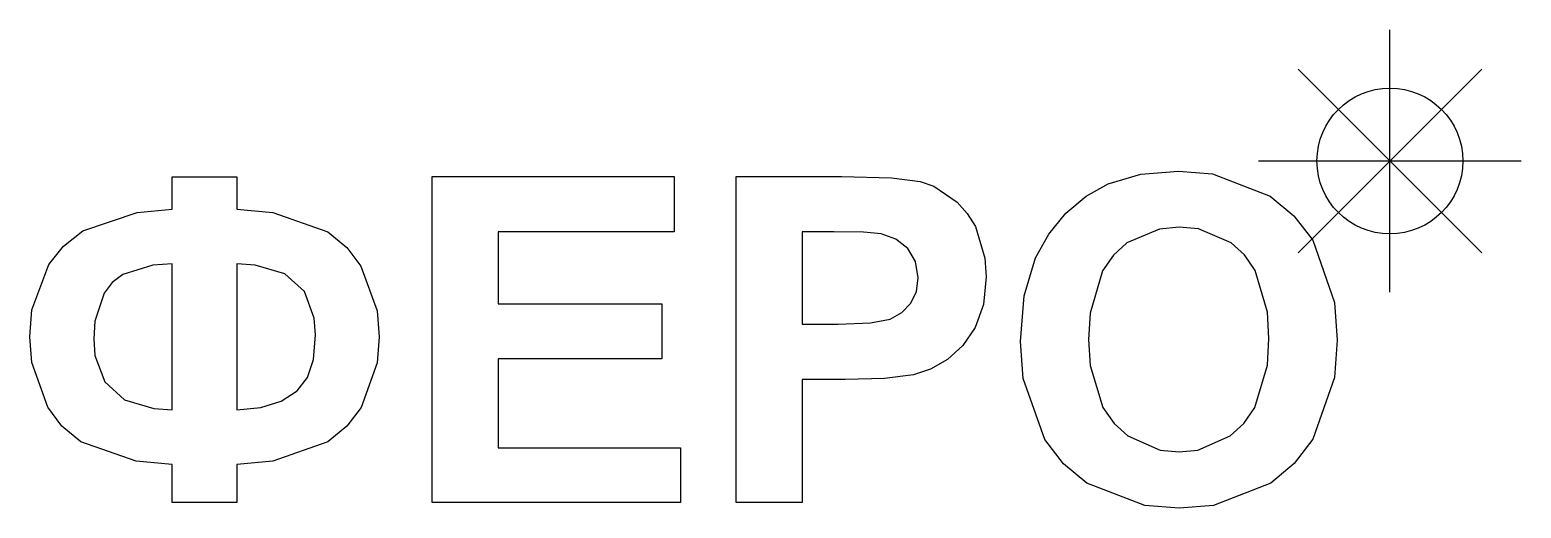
# Model space of a CAD drawing. Header units: metres. Extents: x -34.4 to 44.1, y 4.7 to 29.9.
import ezdxf

# ---------------------------------------------------------------- set-up
doc = ezdxf.new("R2010")
doc.units = ezdxf.units.M
doc.layers.add('FERO_OUTLINE', color=7, linetype='Continuous')
doc.layers.add('FERO_SUN', color=7, linetype='Continuous')

msp = doc.modelspace()

# ---------------------------------------------------------------- linework, layer by layer
at = {"layer": 'FERO_OUTLINE'}
for points in [[(-23.52, 7.002), (-23.52, 5), (-26.918, 5), (-26.918, 7.002), (-28.823, 7.187), (-31.728, 8.203), (-32.726, 9.035), (-33.466, 10.035), (-34.312, 12.388), (-34.418, 13.741), (-34.307, 15.156), (-33.422, 17.543), (-32.648, 18.515), (-31.626, 19.312), (-28.761, 20.289), (-26.918, 20.469), (-26.918, 22.168), (-23.52, 22.168), (-23.52, 20.469), (-21.624, 20.285), (-18.727, 19.276), (-17.726, 18.451), (-16.98, 17.459), (-16.127, 15.098), (-16.02, 13.73), (-16.126, 12.373), (-16.976, 10.02), (-17.719, 9.024), (-18.718, 8.197), (-21.619, 7.186), (-23.52, 7.002)], [(-13.228, 5), (-13.228, 22.179), (-0.489, 22.179), (-0.489, 19.273), (-9.759, 19.273), (-9.759, 15.466), (-1.134, 15.466), (-1.134, 12.571), (-9.759, 12.571), (-9.759, 7.895), (-0.163, 7.895), (-0.163, 5), (-13.228, 5)], [(2.78, 5), (2.78, 22.179), (8.345, 22.179), (10.958, 22.115), (12.47, 21.924), (13.178, 21.672), (14.414, 20.83), (14.941, 20.24), (15.377, 19.546), (15.876, 17.873), (15.938, 16.895), (15.795, 15.438), (15.365, 14.232), (14.713, 13.272), (13.906, 12.541), (13.013, 12.03), (12.106, 11.727), (10.586, 11.542), (8.51, 11.48), (6.248, 11.48), (6.248, 5), (2.78, 5)], [(17.752, 13.486), (17.949, 15.9), (18.54, 17.892), (19.232, 19.137), (20.137, 20.247), (21.199, 21.155), (22.357, 21.793), (24.086, 22.302), (26.062, 22.471), (27.865, 22.324), (30.903, 21.147), (32.137, 20.116), (33.135, 18.824), (34.275, 15.548), (34.417, 13.565), (34.276, 11.599), (33.146, 8.344), (32.156, 7.055), (30.93, 6.028), (27.906, 4.854), (26.107, 4.707), (24.289, 4.854), (21.243, 6.022), (20.014, 7.044), (19.024, 8.324), (17.894, 11.545), (17.752, 13.486)], [(6.248, 19.273), (6.248, 14.397), (8.146, 14.397), (9.857, 14.465), (10.887, 14.668), (11.505, 15.013), (11.971, 15.511), (12.266, 16.132), (12.365, 16.846), (12.227, 17.701), (11.813, 18.391), (11.189, 18.888), (10.418, 19.156), (9.486, 19.243), (7.925, 19.273), (6.248, 19.273)], [(21.326, 13.602), (21.41, 12.232), (22.084, 10.019), (22.672, 9.178), (23.393, 8.52), (25.105, 7.768), (26.096, 7.674), (27.087, 7.767), (28.789, 8.513), (29.501, 9.166), (30.084, 10.006), (30.749, 12.247), (30.833, 13.647), (30.751, 15.031), (30.103, 17.234), (29.535, 18.054), (28.835, 18.69), (27.116, 19.418), (26.096, 19.509), (25.076, 19.417), (23.347, 18.68), (22.639, 18.035), (22.065, 17.207), (21.408, 14.99), (21.326, 13.602)], [(-26.918, 9.898), (-26.918, 17.574), (-27.937, 17.513), (-29.519, 17.023), (-30.083, 16.595), (-30.507, 16.043), (-30.993, 14.564), (-31.054, 13.636), (-30.989, 12.76), (-30.472, 11.358), (-29.438, 10.423), (-27.887, 9.956), (-26.918, 9.898)], [(-23.52, 9.898), (-22.254, 10.012), (-21.18, 10.355), (-20.344, 10.891), (-19.793, 11.585), (-19.483, 12.538), (-19.38, 13.846), (-19.445, 14.72), (-19.962, 16.118), (-20.997, 17.05), (-22.55, 17.516), (-23.52, 17.574), (-23.52, 9.898)]]:
    msp.add_lwpolyline(points, close=True, dxfattribs=at)
at = {"layer": 'FERO_SUN'}
for p, q in [((37.2, 16.088), (37.2, 29.912)), ((32.362, 18.162), (42.038, 27.838)), ((32.362, 27.838), (42.038, 18.162)), ((30.288, 23), (44.112, 23))]:
    msp.add_line(p, q, dxfattribs=at)
msp.add_circle((37.2, 23), 3.84, dxfattribs=at)

doc.saveas('drawing.dxf')
